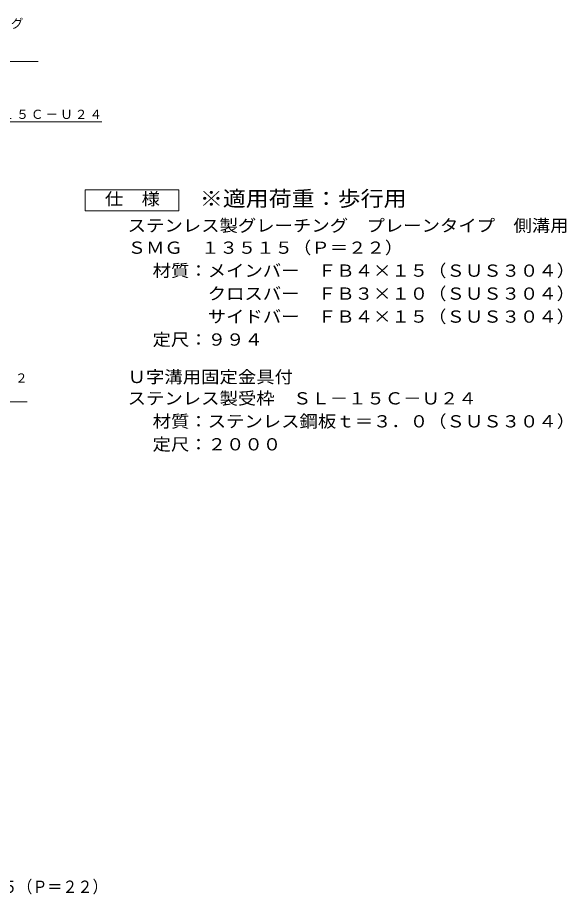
# Model space of a CAD drawing. Units: millimetres at full size; details may follow other scales. Extents: x -368 to 415, y -388 to 322.
# Drawn here: x 152.5 to 415.5, y -378.1 to 41.7 of the extents above; entities that cross this region are included whole.
import ezdxf
from ezdxf.enums import TextEntityAlignment as Align

# ---------------------------------------------------------------- set-up
doc = ezdxf.new("R2010")
doc.units = ezdxf.units.MM
doc.header["$LTSCALE"] = 2
doc.layers.add('D-5', color=7, linetype='Continuous', lineweight=9)
doc.layers.add('F-5_F-5ﾚｲﾔ', color=2, linetype='Continuous')
doc.styles.add('ＭＳ ゴシック', font='')
doc.styles.get('ＭＳ ゴシック').set_extended_font_data('MS Gothic')

msp = doc.modelspace()

# ---------------------------------------------------------------- linework, layer by layer
at = {"layer": 'D-5'}
for p, q in [((71.634, 20.691), (162.462, 20.691)), ((67.662, -8.234), (192.949, -8.234)), ((157.173, -142.242), (79.358, -142.242))]:
    msp.add_line(p, q, dxfattribs=at)
msp.add_lwpolyline([(184.844, -50.803), (184.844, -40.803), (229.844, -40.803), (229.844, -50.803)], close=True, dxfattribs=at)

# ---------------------------------------------------------------- texts
at = {"layer": 'D-5', "color": 2, "style": 'ＭＳ ゴシック', "width": 1.1}
for s, p in [('仕\u3000様', (194.344, -49.803)), ('ステンレス製グレーチング\u3000プレーンタイプ\u3000側溝用', (205.262, -62.549)), ('ＳＭＧ\u3000１３５１５（Ｐ＝２２）', (205.262, -73.13)), ('材質：メインバー\u3000ＦＢ４×１５（ＳＵＳ３０４）', (217.205, -84.13)), ('\u3000\u3000\u3000クロスバー\u3000ＦＢ３×１０（ＳＵＳ３０４）', (217.205, -95.13)), ('\u3000\u3000\u3000サイドバー\u3000ＦＢ４×１５（ＳＵＳ３０４）', (217.205, -106.13)), ('定尺：９９４', (217.205, -117.13)), ('Ｕ字溝用固定金具付', (205.262, -135.021)), ('ステンレス製受枠\u3000ＳＬ－１５Ｃ－Ｕ２４', (205.262, -145.284)), ('材質：ステンレス鋼板ｔ＝３．０（ＳＵＳ３０４）', (217.205, -156.284)), ('定尺：２０００', (217.205, -167.284))]:
    msp.add_text(s, height=5.865, dxfattribs=at).set_placement(p, align=Align.BOTTOM_LEFT)
at = {"layer": 'D-5', "color": 3, "style": 'ＭＳ ゴシック', "width": 1.1}
msp.add_text('※適用荷重：歩行用', height=7.331, dxfattribs=at).set_placement((239.844, -50.803), align=Align.BOTTOM_LEFT)
at = {"layer": 'D-5', "char_height": 4.399, "attachment_point": 7, "style": 'ＭＳ ゴシック'}
for s, insert in [('\\T1.17;ステンレス製グレーチング', (72.115, 36.217)), ('\\T1.17;ステンレス製受枠ＳＬ－１５Ｃ－Ｕ２４', (67.667, -7.282)), ('\\T1.17;固定金具：ＦＢ４×３２', (81.173, -133.575))]:
    msp.add_mtext(s, dxfattribs=dict(at, insert=insert))
at = {"layer": 'F-5_F-5ﾚｲﾔ', "style": 'ＭＳ ゴシック', "width": 0.9}
msp.add_text('ステンレス製グレーチング\u3000プレーンタイプ\u3000側溝用\u3000ＳＭＧ\u3000１３５１５（Ｐ＝２２）', height=5.865, dxfattribs=at).set_placement((-92.359, -379.137), align=Align.BOTTOM_LEFT)

doc.saveas('drawing.dxf')
